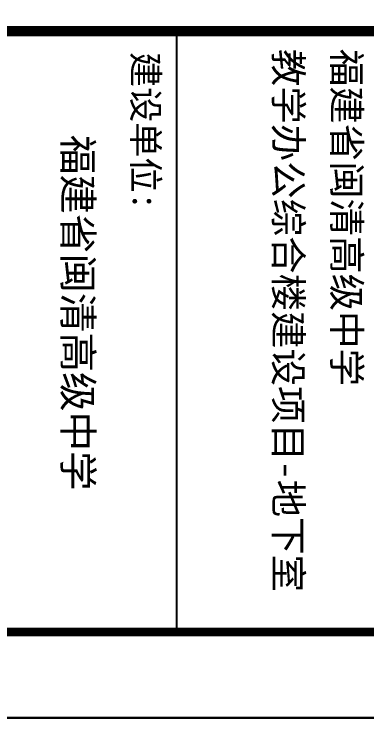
# Model space of a CAD drawing. Extents: x 0 to 2037025, y -2738621 to 0.
# Drawn here: x 964716 to 966773, y -1408313 to -1404213 of the extents above; entities that cross this region are included whole.
import ezdxf

# ---------------------------------------------------------------- set-up
doc = ezdxf.new("R2010")
doc.units = 0
doc.header["$LTSCALE"] = 10
doc.header["$MEASUREMENT"] = 0
for name, color, linetype in [('PUB_TITLE', 4, 'Continuous'), ('图框', 142, 'Continuous'), ('批量导出图层', 1, 'Continuous')]:
    doc.layers.add(name, color=color, linetype=linetype)
doc.styles.add('图框字型一', font='')
doc.styles.get('图框字型一').set_extended_font_data('SimSun')

# ---------------------------------------------------------------- blocks, each defined once
blk = doc.blocks.new('图框A0')
at = {"layer": '图框'}
blk.add_line((110900, 14000), (117900, 14000), dxfattribs=at)
blk.add_lwpolyline([(0, 0), (0, 84100), (118900, 84100), (118900, 0)], close=True, dxfattribs=at)
at = {"layer": '图框', "const_width": 100}
blk.add_lwpolyline([(2500, 1000), (117900, 1000), (117900, 83100), (2500, 83100)], close=True, dxfattribs=at)
at = {"layer": '图框', "const_width": 120}
blk.add_lwpolyline([(110900, 83100), (110900, 1000)], dxfattribs=at)
at = {"layer": '图框', "style": '图框字型一'}
blk.add_text('建设单位:', height=300, dxfattribs=at).set_placement((111141.6, 13490.4))
blk = doc.blocks.new('A$C16A05140')
at = {"layer": '图框', "style": '图框字型一'}
for s, height, p in [('福建省闽清高级中学', 320, (-6795, 8724.1)), ('教学办公综合楼建设项目-地下室', 320, (-6795, 8043.3)), ('福建省闽清高级中学', 337.55, (-5792.4, 5581.7))]:
    blk.add_text(s, height=height, dxfattribs=at).set_placement(p)

msp = doc.modelspace()

# ---------------------------------------------------------------- linework, layer by layer
at = {"layer": 'PUB_TITLE'}
msp.add_lwpolyline([(958662.7, -1408312.9), (1000712.7, -1408312.9), (1000712.7, -1348862.9), (958662.7, -1348862.9)], close=True, dxfattribs=at)
at = {"layer": 'PUB_TITLE', "const_width": 50}
msp.add_lwpolyline([(959162.7, -1407812.9), (1000212.7, -1407812.9), (1000212.7, -1350112.9), (959162.7, -1350112.9)], close=True, dxfattribs=at)
at = {"layer": '批量导出图层'}
msp.add_lwpolyline([(958662.7, -1348862.9), (1000712.7, -1348862.9), (1000712.7, -1408312.9), (958662.7, -1408312.9)], close=True, dxfattribs=at)

# ---------------------------------------------------------------- block references
at = {"xscale": 0.5, "yscale": 0.5, "zscale": 0.5, "rotation": 270}
for name, p in [('图框A0', (958662.7, -1348862.9)), ('A$C16A05140', (962212.7, -1407812.9))]:
    msp.add_blockref(name, p, dxfattribs=at)

doc.saveas('drawing.dxf')
